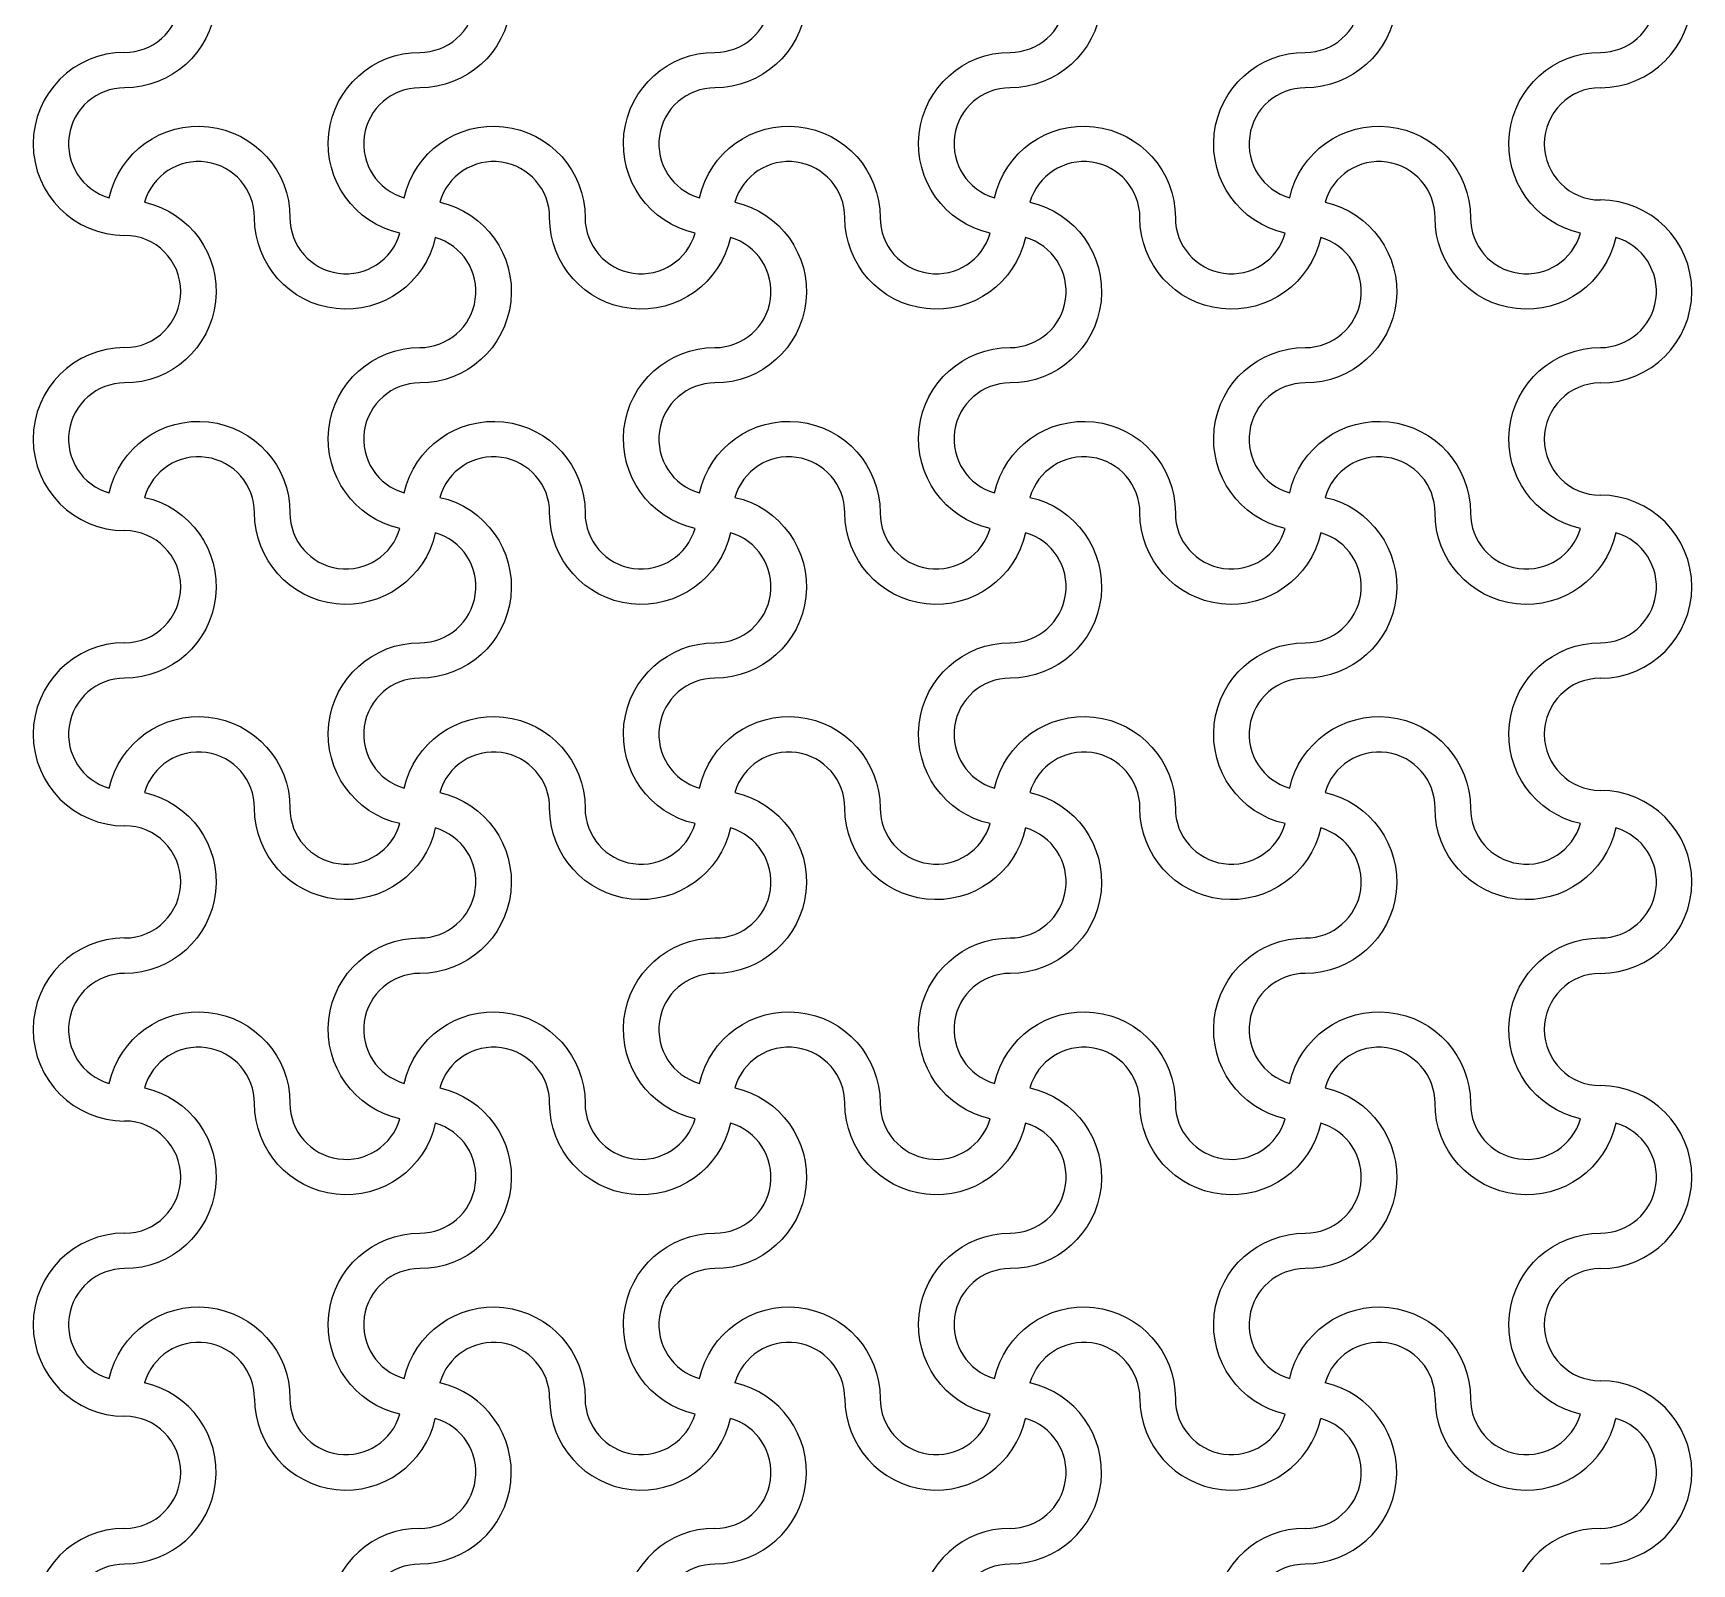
# Model space of a CAD drawing. Header units: millimetres. Extents: x 24 to 345, y 12 to 201.
# Drawn here: x 71.071 to 73.319, y 24.87 to 26.944 of the extents above; entities that cross this region are included whole.
import ezdxf

# ---------------------------------------------------------------- set-up
doc = ezdxf.new("R2010")
doc.units = ezdxf.units.MM
doc.header["$MEASUREMENT"] = 0
doc.layers.add('5th metal (rf+ground)', color=240, linetype='Continuous')

msp = doc.modelspace()

# ---------------------------------------------------------------- linework, layer by layer
at = {"layer": '5th metal (rf+ground)'}
for points in [[(71.61633, 27.06724, -0.8959788), (71.3713, 27.09421, 0.8687853), (71.22227, 27.11524, -0.8959788), (71.1953, 26.87021, 0.8687853), (71.17427, 26.72118, -0.8959788), (71.4193, 26.69421, 0.8687853), (71.56833, 26.67318, -0.8959788), (71.5953, 26.91821, 0.8687853)], [(71.61633, 27.06724, -0.8959788), (71.3713, 27.09421, 0.8687853), (71.22227, 27.11524, -0.8959788), (71.1953, 26.87021, 0.8687853), (71.17427, 26.72118, -0.8959788), (71.4193, 26.69421, 0.8687853), (71.56833, 26.67318, -0.8959788), (71.5953, 26.91821, 0.8687853)], [(71.61633, 27.06724, -0.8959788), (71.3713, 27.09421, 0.8687853), (71.22227, 27.11524, -0.8959788), (71.1953, 26.87021, 0.8687853), (71.17427, 26.72118, -0.8959788), (71.4193, 26.69421, 0.8687853), (71.56833, 26.67318, -0.8959788), (71.5953, 26.91821, 0.8687853)], [(71.61633, 27.06724, -0.8959788), (71.3713, 27.09421, 0.8687853), (71.22227, 27.11524, -0.8959788), (71.1953, 26.87021, 0.8687853), (71.17427, 26.72118, -0.8959788), (71.4193, 26.69421, 0.8687853), (71.56833, 26.67318, -0.8959788), (71.5953, 26.91821, 0.8687853)], [(72.01633, 27.06724, -0.8959788), (71.7713, 27.09421, 0.8687853), (71.62227, 27.11524, -0.8959788), (71.5953, 26.87021, 0.8687853), (71.57427, 26.72118, -0.8959788), (71.8193, 26.69421, 0.8687853), (71.96833, 26.67318, -0.8959788), (71.9953, 26.91821, 0.8687853)], [(72.01633, 27.06724, -0.8959788), (71.7713, 27.09421, 0.8687853), (71.62227, 27.11524, -0.8959788), (71.5953, 26.87021, 0.8687853), (71.57427, 26.72118, -0.8959788), (71.8193, 26.69421, 0.8687853), (71.96833, 26.67318, -0.8959788), (71.9953, 26.91821, 0.8687853)], [(72.01633, 27.06724, -0.8959788), (71.7713, 27.09421, 0.8687853), (71.62227, 27.11524, -0.8959788), (71.5953, 26.87021, 0.8687853), (71.57427, 26.72118, -0.8959788), (71.8193, 26.69421, 0.8687853), (71.96833, 26.67318, -0.8959788), (71.9953, 26.91821, 0.8687853)], [(72.01633, 27.06724, -0.8959788), (71.7713, 27.09421, 0.8687853), (71.62227, 27.11524, -0.8959788), (71.5953, 26.87021, 0.8687853), (71.57427, 26.72118, -0.8959788), (71.8193, 26.69421, 0.8687853), (71.96833, 26.67318, -0.8959788), (71.9953, 26.91821, 0.8687853)], [(72.41633, 27.06724, -0.8959788), (72.1713, 27.09421, 0.8687853), (72.02227, 27.11524, -0.8959788), (71.9953, 26.87021, 0.8687853), (71.97427, 26.72118, -0.8959788), (72.2193, 26.69421, 0.8687853), (72.36833, 26.67318, -0.8959788), (72.3953, 26.91821, 0.8687853)], [(72.41633, 27.06724, -0.8959788), (72.1713, 27.09421, 0.8687853), (72.02227, 27.11524, -0.8959788), (71.9953, 26.87021, 0.8687853), (71.97427, 26.72118, -0.8959788), (72.2193, 26.69421, 0.8687853), (72.36833, 26.67318, -0.8959788), (72.3953, 26.91821, 0.8687853)], [(72.41633, 27.06724, -0.8959788), (72.1713, 27.09421, 0.8687853), (72.02227, 27.11524, -0.8959788), (71.9953, 26.87021, 0.8687853), (71.97427, 26.72118, -0.8959788), (72.2193, 26.69421, 0.8687853), (72.36833, 26.67318, -0.8959788), (72.3953, 26.91821, 0.8687853)], [(72.41633, 27.06724, -0.8959788), (72.1713, 27.09421, 0.8687853), (72.02227, 27.11524, -0.8959788), (71.9953, 26.87021, 0.8687853), (71.97427, 26.72118, -0.8959788), (72.2193, 26.69421, 0.8687853), (72.36833, 26.67318, -0.8959788), (72.3953, 26.91821, 0.8687853)], [(72.81633, 27.06724, -0.8959788), (72.5713, 27.09421, 0.8687853), (72.42227, 27.11524, -0.8959788), (72.3953, 26.87021, 0.8687853), (72.37427, 26.72118, -0.8959788), (72.6193, 26.69421, 0.8687853), (72.76833, 26.67318, -0.8959788), (72.7953, 26.91821, 0.8687853)], [(72.81633, 27.06724, -0.8959788), (72.5713, 27.09421, 0.8687853), (72.42227, 27.11524, -0.8959788), (72.3953, 26.87021, 0.8687853), (72.37427, 26.72118, -0.8959788), (72.6193, 26.69421, 0.8687853), (72.76833, 26.67318, -0.8959788), (72.7953, 26.91821, 0.8687853)], [(72.81633, 27.06724, -0.8959788), (72.5713, 27.09421, 0.8687853), (72.42227, 27.11524, -0.8959788), (72.3953, 26.87021, 0.8687853), (72.37427, 26.72118, -0.8959788), (72.6193, 26.69421, 0.8687853), (72.76833, 26.67318, -0.8959788), (72.7953, 26.91821, 0.8687853)], [(72.81633, 27.06724, -0.8959788), (72.5713, 27.09421, 0.8687853), (72.42227, 27.11524, -0.8959788), (72.3953, 26.87021, 0.8687853), (72.37427, 26.72118, -0.8959788), (72.6193, 26.69421, 0.8687853), (72.76833, 26.67318, -0.8959788), (72.7953, 26.91821, 0.8687853)], [(73.21633, 27.06724, -0.8959788), (72.9713, 27.09421, 0.8687853), (72.82227, 27.11524, -0.8959788), (72.7953, 26.87021, 0.8687853), (72.77427, 26.72118, -0.8959788), (73.0193, 26.69421, 0.8687853), (73.16833, 26.67318, -0.8959788), (73.1953, 26.91821, 0.8687853)], [(73.21633, 27.06724, -0.8959788), (72.9713, 27.09421, 0.8687853), (72.82227, 27.11524, -0.8959788), (72.7953, 26.87021, 0.8687853), (72.77427, 26.72118, -0.8959788), (73.0193, 26.69421, 0.8687853), (73.16833, 26.67318, -0.8959788), (73.1953, 26.91821, 0.8687853)], [(73.21633, 27.06724, -0.8959788), (72.9713, 27.09421, 0.8687853), (72.82227, 27.11524, -0.8959788), (72.7953, 26.87021, 0.8687853), (72.77427, 26.72118, -0.8959788), (73.0193, 26.69421, 0.8687853), (73.16833, 26.67318, -0.8959788), (73.1953, 26.91821, 0.8687853)], [(73.21633, 27.06724, -0.8959788), (72.9713, 27.09421, 0.8687853), (72.82227, 27.11524, -0.8959788), (72.7953, 26.87021, 0.8687853), (72.77427, 26.72118, -0.8959788), (73.0193, 26.69421, 0.8687853), (73.16833, 26.67318, -0.8959788), (73.1953, 26.91821, 0.8687853)], [(71.61633, 26.66724, -0.8959788), (71.3713, 26.69421, 0.8687853), (71.22227, 26.71524, -0.8959788), (71.1953, 26.47021, 0.8687853), (71.17427, 26.32118, -0.8959788), (71.4193, 26.29421, 0.8687853), (71.56833, 26.27318, -0.8959788), (71.5953, 26.51821, 0.8687853)], [(71.61633, 26.66724, -0.8959788), (71.3713, 26.69421, 0.8687853), (71.22227, 26.71524, -0.8959788), (71.1953, 26.47021, 0.8687853), (71.17427, 26.32118, -0.8959788), (71.4193, 26.29421, 0.8687853), (71.56833, 26.27318, -0.8959788), (71.5953, 26.51821, 0.8687853)], [(71.61633, 26.66724, -0.8959788), (71.3713, 26.69421, 0.8687853), (71.22227, 26.71524, -0.8959788), (71.1953, 26.47021, 0.8687853), (71.17427, 26.32118, -0.8959788), (71.4193, 26.29421, 0.8687853), (71.56833, 26.27318, -0.8959788), (71.5953, 26.51821, 0.8687853)], [(71.61633, 26.66724, -0.8959788), (71.3713, 26.69421, 0.8687853), (71.22227, 26.71524, -0.8959788), (71.1953, 26.47021, 0.8687853), (71.17427, 26.32118, -0.8959788), (71.4193, 26.29421, 0.8687853), (71.56833, 26.27318, -0.8959788), (71.5953, 26.51821, 0.8687853)], [(72.01633, 26.66724, -0.8959788), (71.7713, 26.69421, 0.8687853), (71.62227, 26.71524, -0.8959788), (71.5953, 26.47021, 0.8687853), (71.57427, 26.32118, -0.8959788), (71.8193, 26.29421, 0.8687853), (71.96833, 26.27318, -0.8959788), (71.9953, 26.51821, 0.8687853)], [(72.01633, 26.66724, -0.8959788), (71.7713, 26.69421, 0.8687853), (71.62227, 26.71524, -0.8959788), (71.5953, 26.47021, 0.8687853), (71.57427, 26.32118, -0.8959788), (71.8193, 26.29421, 0.8687853), (71.96833, 26.27318, -0.8959788), (71.9953, 26.51821, 0.8687853)], [(72.01633, 26.66724, -0.8959788), (71.7713, 26.69421, 0.8687853), (71.62227, 26.71524, -0.8959788), (71.5953, 26.47021, 0.8687853), (71.57427, 26.32118, -0.8959788), (71.8193, 26.29421, 0.8687853), (71.96833, 26.27318, -0.8959788), (71.9953, 26.51821, 0.8687853)], [(72.01633, 26.66724, -0.8959788), (71.7713, 26.69421, 0.8687853), (71.62227, 26.71524, -0.8959788), (71.5953, 26.47021, 0.8687853), (71.57427, 26.32118, -0.8959788), (71.8193, 26.29421, 0.8687853), (71.96833, 26.27318, -0.8959788), (71.9953, 26.51821, 0.8687853)], [(72.41633, 26.66724, -0.8959788), (72.1713, 26.69421, 0.8687853), (72.02227, 26.71524, -0.8959788), (71.9953, 26.47021, 0.8687853), (71.97427, 26.32118, -0.8959788), (72.2193, 26.29421, 0.8687853), (72.36833, 26.27318, -0.8959788), (72.3953, 26.51821, 0.8687853)], [(72.41633, 26.66724, -0.8959788), (72.1713, 26.69421, 0.8687853), (72.02227, 26.71524, -0.8959788), (71.9953, 26.47021, 0.8687853), (71.97427, 26.32118, -0.8959788), (72.2193, 26.29421, 0.8687853), (72.36833, 26.27318, -0.8959788), (72.3953, 26.51821, 0.8687853)], [(72.41633, 26.66724, -0.8959788), (72.1713, 26.69421, 0.8687853), (72.02227, 26.71524, -0.8959788), (71.9953, 26.47021, 0.8687853), (71.97427, 26.32118, -0.8959788), (72.2193, 26.29421, 0.8687853), (72.36833, 26.27318, -0.8959788), (72.3953, 26.51821, 0.8687853)], [(72.41633, 26.66724, -0.8959788), (72.1713, 26.69421, 0.8687853), (72.02227, 26.71524, -0.8959788), (71.9953, 26.47021, 0.8687853), (71.97427, 26.32118, -0.8959788), (72.2193, 26.29421, 0.8687853), (72.36833, 26.27318, -0.8959788), (72.3953, 26.51821, 0.8687853)], [(72.81633, 26.66724, -0.8959788), (72.5713, 26.69421, 0.8687853), (72.42227, 26.71524, -0.8959788), (72.3953, 26.47021, 0.8687853), (72.37427, 26.32118, -0.8959788), (72.6193, 26.29421, 0.8687853), (72.76833, 26.27318, -0.8959788), (72.7953, 26.51821, 0.8687853)], [(72.81633, 26.66724, -0.8959788), (72.5713, 26.69421, 0.8687853), (72.42227, 26.71524, -0.8959788), (72.3953, 26.47021, 0.8687853), (72.37427, 26.32118, -0.8959788), (72.6193, 26.29421, 0.8687853), (72.76833, 26.27318, -0.8959788), (72.7953, 26.51821, 0.8687853)], [(72.81633, 26.66724, -0.8959788), (72.5713, 26.69421, 0.8687853), (72.42227, 26.71524, -0.8959788), (72.3953, 26.47021, 0.8687853), (72.37427, 26.32118, -0.8959788), (72.6193, 26.29421, 0.8687853), (72.76833, 26.27318, -0.8959788), (72.7953, 26.51821, 0.8687853)], [(72.81633, 26.66724, -0.8959788), (72.5713, 26.69421, 0.8687853), (72.42227, 26.71524, -0.8959788), (72.3953, 26.47021, 0.8687853), (72.37427, 26.32118, -0.8959788), (72.6193, 26.29421, 0.8687853), (72.76833, 26.27318, -0.8959788), (72.7953, 26.51821, 0.8687853)], [(73.21633, 26.66724, -0.8959788), (72.9713, 26.69421, 0.8687853), (72.82227, 26.71524, -0.8959788), (72.7953, 26.47021, 0.8687853), (72.77427, 26.32118, -0.8959788), (73.0193, 26.29421, 0.8687853), (73.16833, 26.27318, -0.8959788), (73.1953, 26.51821, 0.8687853)], [(73.21633, 26.66724, -0.8959788), (72.9713, 26.69421, 0.8687853), (72.82227, 26.71524, -0.8959788), (72.7953, 26.47021, 0.8687853), (72.77427, 26.32118, -0.8959788), (73.0193, 26.29421, 0.8687853), (73.16833, 26.27318, -0.8959788), (73.1953, 26.51821, 0.8687853)], [(73.21633, 26.66724, -0.8959788), (72.9713, 26.69421, 0.8687853), (72.82227, 26.71524, -0.8959788), (72.7953, 26.47021, 0.8687853), (72.77427, 26.32118, -0.8959788), (73.0193, 26.29421, 0.8687853), (73.16833, 26.27318, -0.8959788), (73.1953, 26.51821, 0.8687853)], [(73.21633, 26.66724, -0.8959788), (72.9713, 26.69421, 0.8687853), (72.82227, 26.71524, -0.8959788), (72.7953, 26.47021, 0.8687853), (72.77427, 26.32118, -0.8959788), (73.0193, 26.29421, 0.8687853), (73.16833, 26.27318, -0.8959788), (73.1953, 26.51821, 0.8687853)], [(71.61633, 26.26724, -0.8959788), (71.3713, 26.29421, 0.8687853), (71.22227, 26.31524, -0.8959788), (71.1953, 26.07021, 0.8687853), (71.17427, 25.92118, -0.8959788), (71.4193, 25.89421, 0.8687853), (71.56833, 25.87318, -0.8959788), (71.5953, 26.11821, 0.8687853)], [(71.61633, 26.26724, -0.8959788), (71.3713, 26.29421, 0.8687853), (71.22227, 26.31524, -0.8959788), (71.1953, 26.07021, 0.8687853), (71.17427, 25.92118, -0.8959788), (71.4193, 25.89421, 0.8687853), (71.56833, 25.87318, -0.8959788), (71.5953, 26.11821, 0.8687853)], [(71.61633, 26.26724, -0.8959788), (71.3713, 26.29421, 0.8687853), (71.22227, 26.31524, -0.8959788), (71.1953, 26.07021, 0.8687853), (71.17427, 25.92118, -0.8959788), (71.4193, 25.89421, 0.8687853), (71.56833, 25.87318, -0.8959788), (71.5953, 26.11821, 0.8687853)], [(71.61633, 26.26724, -0.8959788), (71.3713, 26.29421, 0.8687853), (71.22227, 26.31524, -0.8959788), (71.1953, 26.07021, 0.8687853), (71.17427, 25.92118, -0.8959788), (71.4193, 25.89421, 0.8687853), (71.56833, 25.87318, -0.8959788), (71.5953, 26.11821, 0.8687853)], [(72.01633, 26.26724, -0.8959788), (71.7713, 26.29421, 0.8687853), (71.62227, 26.31524, -0.8959788), (71.5953, 26.07021, 0.8687853), (71.57427, 25.92118, -0.8959788), (71.8193, 25.89421, 0.8687853), (71.96833, 25.87318, -0.8959788), (71.9953, 26.11821, 0.8687853)], [(72.01633, 26.26724, -0.8959788), (71.7713, 26.29421, 0.8687853), (71.62227, 26.31524, -0.8959788), (71.5953, 26.07021, 0.8687853), (71.57427, 25.92118, -0.8959788), (71.8193, 25.89421, 0.8687853), (71.96833, 25.87318, -0.8959788), (71.9953, 26.11821, 0.8687853)], [(72.01633, 26.26724, -0.8959788), (71.7713, 26.29421, 0.8687853), (71.62227, 26.31524, -0.8959788), (71.5953, 26.07021, 0.8687853), (71.57427, 25.92118, -0.8959788), (71.8193, 25.89421, 0.8687853), (71.96833, 25.87318, -0.8959788), (71.9953, 26.11821, 0.8687853)], [(72.01633, 26.26724, -0.8959788), (71.7713, 26.29421, 0.8687853), (71.62227, 26.31524, -0.8959788), (71.5953, 26.07021, 0.8687853), (71.57427, 25.92118, -0.8959788), (71.8193, 25.89421, 0.8687853), (71.96833, 25.87318, -0.8959788), (71.9953, 26.11821, 0.8687853)], [(72.41633, 26.26724, -0.8959788), (72.1713, 26.29421, 0.8687853), (72.02227, 26.31524, -0.8959788), (71.9953, 26.07021, 0.8687853), (71.97427, 25.92118, -0.8959788), (72.2193, 25.89421, 0.8687853), (72.36833, 25.87318, -0.8959788), (72.3953, 26.11821, 0.8687853)], [(72.41633, 26.26724, -0.8959788), (72.1713, 26.29421, 0.8687853), (72.02227, 26.31524, -0.8959788), (71.9953, 26.07021, 0.8687853), (71.97427, 25.92118, -0.8959788), (72.2193, 25.89421, 0.8687853), (72.36833, 25.87318, -0.8959788), (72.3953, 26.11821, 0.8687853)], [(72.41633, 26.26724, -0.8959788), (72.1713, 26.29421, 0.8687853), (72.02227, 26.31524, -0.8959788), (71.9953, 26.07021, 0.8687853), (71.97427, 25.92118, -0.8959788), (72.2193, 25.89421, 0.8687853), (72.36833, 25.87318, -0.8959788), (72.3953, 26.11821, 0.8687853)], [(72.41633, 26.26724, -0.8959788), (72.1713, 26.29421, 0.8687853), (72.02227, 26.31524, -0.8959788), (71.9953, 26.07021, 0.8687853), (71.97427, 25.92118, -0.8959788), (72.2193, 25.89421, 0.8687853), (72.36833, 25.87318, -0.8959788), (72.3953, 26.11821, 0.8687853)], [(72.81633, 26.26724, -0.8959788), (72.5713, 26.29421, 0.8687853), (72.42227, 26.31524, -0.8959788), (72.3953, 26.07021, 0.8687853), (72.37427, 25.92118, -0.8959788), (72.6193, 25.89421, 0.8687853), (72.76833, 25.87318, -0.8959788), (72.7953, 26.11821, 0.8687853)], [(72.81633, 26.26724, -0.8959788), (72.5713, 26.29421, 0.8687853), (72.42227, 26.31524, -0.8959788), (72.3953, 26.07021, 0.8687853), (72.37427, 25.92118, -0.8959788), (72.6193, 25.89421, 0.8687853), (72.76833, 25.87318, -0.8959788), (72.7953, 26.11821, 0.8687853)], [(72.81633, 26.26724, -0.8959788), (72.5713, 26.29421, 0.8687853), (72.42227, 26.31524, -0.8959788), (72.3953, 26.07021, 0.8687853), (72.37427, 25.92118, -0.8959788), (72.6193, 25.89421, 0.8687853), (72.76833, 25.87318, -0.8959788), (72.7953, 26.11821, 0.8687853)], [(72.81633, 26.26724, -0.8959788), (72.5713, 26.29421, 0.8687853), (72.42227, 26.31524, -0.8959788), (72.3953, 26.07021, 0.8687853), (72.37427, 25.92118, -0.8959788), (72.6193, 25.89421, 0.8687853), (72.76833, 25.87318, -0.8959788), (72.7953, 26.11821, 0.8687853)], [(73.21633, 26.26724, -0.8959788), (72.9713, 26.29421, 0.8687853), (72.82227, 26.31524, -0.8959788), (72.7953, 26.07021, 0.8687853), (72.77427, 25.92118, -0.8959788), (73.0193, 25.89421, 0.8687853), (73.16833, 25.87318, -0.8959788), (73.1953, 26.11821, 0.8687853)], [(73.21633, 26.26724, -0.8959788), (72.9713, 26.29421, 0.8687853), (72.82227, 26.31524, -0.8959788), (72.7953, 26.07021, 0.8687853), (72.77427, 25.92118, -0.8959788), (73.0193, 25.89421, 0.8687853), (73.16833, 25.87318, -0.8959788), (73.1953, 26.11821, 0.8687853)], [(73.21633, 26.26724, -0.8959788), (72.9713, 26.29421, 0.8687853), (72.82227, 26.31524, -0.8959788), (72.7953, 26.07021, 0.8687853), (72.77427, 25.92118, -0.8959788), (73.0193, 25.89421, 0.8687853), (73.16833, 25.87318, -0.8959788), (73.1953, 26.11821, 0.8687853)], [(73.21633, 26.26724, -0.8959788), (72.9713, 26.29421, 0.8687853), (72.82227, 26.31524, -0.8959788), (72.7953, 26.07021, 0.8687853), (72.77427, 25.92118, -0.8959788), (73.0193, 25.89421, 0.8687853), (73.16833, 25.87318, -0.8959788), (73.1953, 26.11821, 0.8687853)], [(71.61633, 25.86724, -0.8959788), (71.3713, 25.89421, 0.8687853), (71.22227, 25.91524, -0.8959788), (71.1953, 25.67021, 0.8687853), (71.17427, 25.52118, -0.8959788), (71.4193, 25.49421, 0.8687853), (71.56833, 25.47318, -0.8959788), (71.5953, 25.71821, 0.8687853)], [(71.61633, 25.86724, -0.8959788), (71.3713, 25.89421, 0.8687853), (71.22227, 25.91524, -0.8959788), (71.1953, 25.67021, 0.8687853), (71.17427, 25.52118, -0.8959788), (71.4193, 25.49421, 0.8687853), (71.56833, 25.47318, -0.8959788), (71.5953, 25.71821, 0.8687853)], [(71.61633, 25.86724, -0.8959788), (71.3713, 25.89421, 0.8687853), (71.22227, 25.91524, -0.8959788), (71.1953, 25.67021, 0.8687853), (71.17427, 25.52118, -0.8959788), (71.4193, 25.49421, 0.8687853), (71.56833, 25.47318, -0.8959788), (71.5953, 25.71821, 0.8687853)], [(71.61633, 25.86724, -0.8959788), (71.3713, 25.89421, 0.8687853), (71.22227, 25.91524, -0.8959788), (71.1953, 25.67021, 0.8687853), (71.17427, 25.52118, -0.8959788), (71.4193, 25.49421, 0.8687853), (71.56833, 25.47318, -0.8959788), (71.5953, 25.71821, 0.8687853)], [(72.01633, 25.86724, -0.8959788), (71.7713, 25.89421, 0.8687853), (71.62227, 25.91524, -0.8959788), (71.5953, 25.67021, 0.8687853), (71.57427, 25.52118, -0.8959788), (71.8193, 25.49421, 0.8687853), (71.96833, 25.47318, -0.8959788), (71.9953, 25.71821, 0.8687853)], [(72.01633, 25.86724, -0.8959788), (71.7713, 25.89421, 0.8687853), (71.62227, 25.91524, -0.8959788), (71.5953, 25.67021, 0.8687853), (71.57427, 25.52118, -0.8959788), (71.8193, 25.49421, 0.8687853), (71.96833, 25.47318, -0.8959788), (71.9953, 25.71821, 0.8687853)], [(72.01633, 25.86724, -0.8959788), (71.7713, 25.89421, 0.8687853), (71.62227, 25.91524, -0.8959788), (71.5953, 25.67021, 0.8687853), (71.57427, 25.52118, -0.8959788), (71.8193, 25.49421, 0.8687853), (71.96833, 25.47318, -0.8959788), (71.9953, 25.71821, 0.8687853)], [(72.01633, 25.86724, -0.8959788), (71.7713, 25.89421, 0.8687853), (71.62227, 25.91524, -0.8959788), (71.5953, 25.67021, 0.8687853), (71.57427, 25.52118, -0.8959788), (71.8193, 25.49421, 0.8687853), (71.96833, 25.47318, -0.8959788), (71.9953, 25.71821, 0.8687853)], [(72.41633, 25.86724, -0.8959788), (72.1713, 25.89421, 0.8687853), (72.02227, 25.91524, -0.8959788), (71.9953, 25.67021, 0.8687853), (71.97427, 25.52118, -0.8959788), (72.2193, 25.49421, 0.8687853), (72.36833, 25.47318, -0.8959788), (72.3953, 25.71821, 0.8687853)], [(72.41633, 25.86724, -0.8959788), (72.1713, 25.89421, 0.8687853), (72.02227, 25.91524, -0.8959788), (71.9953, 25.67021, 0.8687853), (71.97427, 25.52118, -0.8959788), (72.2193, 25.49421, 0.8687853), (72.36833, 25.47318, -0.8959788), (72.3953, 25.71821, 0.8687853)], [(72.41633, 25.86724, -0.8959788), (72.1713, 25.89421, 0.8687853), (72.02227, 25.91524, -0.8959788), (71.9953, 25.67021, 0.8687853), (71.97427, 25.52118, -0.8959788), (72.2193, 25.49421, 0.8687853), (72.36833, 25.47318, -0.8959788), (72.3953, 25.71821, 0.8687853)], [(72.41633, 25.86724, -0.8959788), (72.1713, 25.89421, 0.8687853), (72.02227, 25.91524, -0.8959788), (71.9953, 25.67021, 0.8687853), (71.97427, 25.52118, -0.8959788), (72.2193, 25.49421, 0.8687853), (72.36833, 25.47318, -0.8959788), (72.3953, 25.71821, 0.8687853)], [(72.81633, 25.86724, -0.8959788), (72.5713, 25.89421, 0.8687853), (72.42227, 25.91524, -0.8959788), (72.3953, 25.67021, 0.8687853), (72.37427, 25.52118, -0.8959788), (72.6193, 25.49421, 0.8687853), (72.76833, 25.47318, -0.8959788), (72.7953, 25.71821, 0.8687853)], [(72.81633, 25.86724, -0.8959788), (72.5713, 25.89421, 0.8687853), (72.42227, 25.91524, -0.8959788), (72.3953, 25.67021, 0.8687853), (72.37427, 25.52118, -0.8959788), (72.6193, 25.49421, 0.8687853), (72.76833, 25.47318, -0.8959788), (72.7953, 25.71821, 0.8687853)], [(72.81633, 25.86724, -0.8959788), (72.5713, 25.89421, 0.8687853), (72.42227, 25.91524, -0.8959788), (72.3953, 25.67021, 0.8687853), (72.37427, 25.52118, -0.8959788), (72.6193, 25.49421, 0.8687853), (72.76833, 25.47318, -0.8959788), (72.7953, 25.71821, 0.8687853)], [(72.81633, 25.86724, -0.8959788), (72.5713, 25.89421, 0.8687853), (72.42227, 25.91524, -0.8959788), (72.3953, 25.67021, 0.8687853), (72.37427, 25.52118, -0.8959788), (72.6193, 25.49421, 0.8687853), (72.76833, 25.47318, -0.8959788), (72.7953, 25.71821, 0.8687853)], [(73.21633, 25.86724, -0.8959788), (72.9713, 25.89421, 0.8687853), (72.82227, 25.91524, -0.8959788), (72.7953, 25.67021, 0.8687853), (72.77427, 25.52118, -0.8959788), (73.0193, 25.49421, 0.8687853), (73.16833, 25.47318, -0.8959788), (73.1953, 25.71821, 0.8687853)], [(73.21633, 25.86724, -0.8959788), (72.9713, 25.89421, 0.8687853), (72.82227, 25.91524, -0.8959788), (72.7953, 25.67021, 0.8687853), (72.77427, 25.52118, -0.8959788), (73.0193, 25.49421, 0.8687853), (73.16833, 25.47318, -0.8959788), (73.1953, 25.71821, 0.8687853)], [(73.21633, 25.86724, -0.8959788), (72.9713, 25.89421, 0.8687853), (72.82227, 25.91524, -0.8959788), (72.7953, 25.67021, 0.8687853), (72.77427, 25.52118, -0.8959788), (73.0193, 25.49421, 0.8687853), (73.16833, 25.47318, -0.8959788), (73.1953, 25.71821, 0.8687853)], [(73.21633, 25.86724, -0.8959788), (72.9713, 25.89421, 0.8687853), (72.82227, 25.91524, -0.8959788), (72.7953, 25.67021, 0.8687853), (72.77427, 25.52118, -0.8959788), (73.0193, 25.49421, 0.8687853), (73.16833, 25.47318, -0.8959788), (73.1953, 25.71821, 0.8687853)], [(71.61633, 25.46724, -0.8959788), (71.3713, 25.49421, 0.8687853), (71.22227, 25.51524, -0.8959788), (71.1953, 25.27021, 0.8687853), (71.17427, 25.12118, -0.8959788), (71.4193, 25.09421, 0.8687853), (71.56833, 25.07318, -0.8959788), (71.5953, 25.31821, 0.8687853)], [(71.61633, 25.46724, -0.8959788), (71.3713, 25.49421, 0.8687853), (71.22227, 25.51524, -0.8959788), (71.1953, 25.27021, 0.8687853), (71.17427, 25.12118, -0.8959788), (71.4193, 25.09421, 0.8687853), (71.56833, 25.07318, -0.8959788), (71.5953, 25.31821, 0.8687853)], [(71.61633, 25.46724, -0.8959788), (71.3713, 25.49421, 0.8687853), (71.22227, 25.51524, -0.8959788), (71.1953, 25.27021, 0.8687853), (71.17427, 25.12118, -0.8959788), (71.4193, 25.09421, 0.8687853), (71.56833, 25.07318, -0.8959788), (71.5953, 25.31821, 0.8687853)], [(71.61633, 25.46724, -0.8959788), (71.3713, 25.49421, 0.8687853), (71.22227, 25.51524, -0.8959788), (71.1953, 25.27021, 0.8687853), (71.17427, 25.12118, -0.8959788), (71.4193, 25.09421, 0.8687853), (71.56833, 25.07318, -0.8959788), (71.5953, 25.31821, 0.8687853)], [(72.01633, 25.46724, -0.8959788), (71.7713, 25.49421, 0.8687853), (71.62227, 25.51524, -0.8959788), (71.5953, 25.27021, 0.8687853), (71.57427, 25.12118, -0.8959788), (71.8193, 25.09421, 0.8687853), (71.96833, 25.07318, -0.8959788), (71.9953, 25.31821, 0.8687853)], [(72.01633, 25.46724, -0.8959788), (71.7713, 25.49421, 0.8687853), (71.62227, 25.51524, -0.8959788), (71.5953, 25.27021, 0.8687853), (71.57427, 25.12118, -0.8959788), (71.8193, 25.09421, 0.8687853), (71.96833, 25.07318, -0.8959788), (71.9953, 25.31821, 0.8687853)], [(72.01633, 25.46724, -0.8959788), (71.7713, 25.49421, 0.8687853), (71.62227, 25.51524, -0.8959788), (71.5953, 25.27021, 0.8687853), (71.57427, 25.12118, -0.8959788), (71.8193, 25.09421, 0.8687853), (71.96833, 25.07318, -0.8959788), (71.9953, 25.31821, 0.8687853)], [(72.01633, 25.46724, -0.8959788), (71.7713, 25.49421, 0.8687853), (71.62227, 25.51524, -0.8959788), (71.5953, 25.27021, 0.8687853), (71.57427, 25.12118, -0.8959788), (71.8193, 25.09421, 0.8687853), (71.96833, 25.07318, -0.8959788), (71.9953, 25.31821, 0.8687853)], [(72.41633, 25.46724, -0.8959788), (72.1713, 25.49421, 0.8687853), (72.02227, 25.51524, -0.8959788), (71.9953, 25.27021, 0.8687853), (71.97427, 25.12118, -0.8959788), (72.2193, 25.09421, 0.8687853), (72.36833, 25.07318, -0.8959788), (72.3953, 25.31821, 0.8687853)], [(72.41633, 25.46724, -0.8959788), (72.1713, 25.49421, 0.8687853), (72.02227, 25.51524, -0.8959788), (71.9953, 25.27021, 0.8687853), (71.97427, 25.12118, -0.8959788), (72.2193, 25.09421, 0.8687853), (72.36833, 25.07318, -0.8959788), (72.3953, 25.31821, 0.8687853)], [(72.41633, 25.46724, -0.8959788), (72.1713, 25.49421, 0.8687853), (72.02227, 25.51524, -0.8959788), (71.9953, 25.27021, 0.8687853), (71.97427, 25.12118, -0.8959788), (72.2193, 25.09421, 0.8687853), (72.36833, 25.07318, -0.8959788), (72.3953, 25.31821, 0.8687853)], [(72.41633, 25.46724, -0.8959788), (72.1713, 25.49421, 0.8687853), (72.02227, 25.51524, -0.8959788), (71.9953, 25.27021, 0.8687853), (71.97427, 25.12118, -0.8959788), (72.2193, 25.09421, 0.8687853), (72.36833, 25.07318, -0.8959788), (72.3953, 25.31821, 0.8687853)], [(72.81633, 25.46724, -0.8959788), (72.5713, 25.49421, 0.8687853), (72.42227, 25.51524, -0.8959788), (72.3953, 25.27021, 0.8687853), (72.37427, 25.12118, -0.8959788), (72.6193, 25.09421, 0.8687853), (72.76833, 25.07318, -0.8959788), (72.7953, 25.31821, 0.8687853)], [(72.81633, 25.46724, -0.8959788), (72.5713, 25.49421, 0.8687853), (72.42227, 25.51524, -0.8959788), (72.3953, 25.27021, 0.8687853), (72.37427, 25.12118, -0.8959788), (72.6193, 25.09421, 0.8687853), (72.76833, 25.07318, -0.8959788), (72.7953, 25.31821, 0.8687853)], [(72.81633, 25.46724, -0.8959788), (72.5713, 25.49421, 0.8687853), (72.42227, 25.51524, -0.8959788), (72.3953, 25.27021, 0.8687853), (72.37427, 25.12118, -0.8959788), (72.6193, 25.09421, 0.8687853), (72.76833, 25.07318, -0.8959788), (72.7953, 25.31821, 0.8687853)], [(72.81633, 25.46724, -0.8959788), (72.5713, 25.49421, 0.8687853), (72.42227, 25.51524, -0.8959788), (72.3953, 25.27021, 0.8687853), (72.37427, 25.12118, -0.8959788), (72.6193, 25.09421, 0.8687853), (72.76833, 25.07318, -0.8959788), (72.7953, 25.31821, 0.8687853)], [(73.21633, 25.46724, -0.8959788), (72.9713, 25.49421, 0.8687853), (72.82227, 25.51524, -0.8959788), (72.7953, 25.27021, 0.8687853), (72.77427, 25.12118, -0.8959788), (73.0193, 25.09421, 0.8687853), (73.16833, 25.07318, -0.8959788), (73.1953, 25.31821, 0.8687853)], [(73.21633, 25.46724, -0.8959788), (72.9713, 25.49421, 0.8687853), (72.82227, 25.51524, -0.8959788), (72.7953, 25.27021, 0.8687853), (72.77427, 25.12118, -0.8959788), (73.0193, 25.09421, 0.8687853), (73.16833, 25.07318, -0.8959788), (73.1953, 25.31821, 0.8687853)], [(73.21633, 25.46724, -0.8959788), (72.9713, 25.49421, 0.8687853), (72.82227, 25.51524, -0.8959788), (72.7953, 25.27021, 0.8687853), (72.77427, 25.12118, -0.8959788), (73.0193, 25.09421, 0.8687853), (73.16833, 25.07318, -0.8959788), (73.1953, 25.31821, 0.8687853)], [(73.21633, 25.46724, -0.8959788), (72.9713, 25.49421, 0.8687853), (72.82227, 25.51524, -0.8959788), (72.7953, 25.27021, 0.8687853), (72.77427, 25.12118, -0.8959788), (73.0193, 25.09421, 0.8687853), (73.16833, 25.07318, -0.8959788), (73.1953, 25.31821, 0.8687853)]]:
    msp.add_lwpolyline(points, format="xyb", close=True, dxfattribs=at)
for points in [[(71.5953, 24.91821, 0.8959788), (71.56833, 24.67318, -0.8687853), (71.4193, 24.69421, 0.8959788), (71.17427, 24.72118, -0.8687853), (71.1953, 24.87021, 0.8959788), (71.22227, 25.11524)], [(71.5953, 24.91821, 0.8959788), (71.56833, 24.67318, -0.8687853), (71.4193, 24.69421, 0.8959788), (71.17427, 24.72118, -0.8687853), (71.1953, 24.87021, 0.8959788), (71.22227, 25.11524)], [(71.5953, 24.91821, 0.8959788), (71.56833, 24.67318, -0.8687853), (71.4193, 24.69421, 0.8959788), (71.17427, 24.72118, -0.8687853), (71.1953, 24.87021, 0.8959788), (71.22227, 25.11524)], [(71.5953, 24.91821, 0.8959788), (71.56833, 24.67318, -0.8687853), (71.4193, 24.69421, 0.8959788), (71.17427, 24.72118, -0.8687853), (71.1953, 24.87021, 0.8959788), (71.22227, 25.11524)], [(71.9953, 24.91821, 0.8959788), (71.96833, 24.67318, -0.8687853), (71.8193, 24.69421, 0.8959788), (71.57427, 24.72118, -0.8687853), (71.5953, 24.87021, 0.8959788), (71.62227, 25.11524)], [(71.9953, 24.91821, 0.8959788), (71.96833, 24.67318, -0.8687853), (71.8193, 24.69421, 0.8959788), (71.57427, 24.72118, -0.8687853), (71.5953, 24.87021, 0.8959788), (71.62227, 25.11524)], [(71.9953, 24.91821, 0.8959788), (71.96833, 24.67318, -0.8687853), (71.8193, 24.69421, 0.8959788), (71.57427, 24.72118, -0.8687853), (71.5953, 24.87021, 0.8959788), (71.62227, 25.11524)], [(71.9953, 24.91821, 0.8959788), (71.96833, 24.67318, -0.8687853), (71.8193, 24.69421, 0.8959788), (71.57427, 24.72118, -0.8687853), (71.5953, 24.87021, 0.8959788), (71.62227, 25.11524)], [(72.3953, 24.91821, 0.8959788), (72.36833, 24.67318, -0.8687853), (72.2193, 24.69421, 0.8959788), (71.97427, 24.72118, -0.8687853), (71.9953, 24.87021, 0.8959788), (72.02227, 25.11524)], [(72.3953, 24.91821, 0.8959788), (72.36833, 24.67318, -0.8687853), (72.2193, 24.69421, 0.8959788), (71.97427, 24.72118, -0.8687853), (71.9953, 24.87021, 0.8959788), (72.02227, 25.11524)], [(72.3953, 24.91821, 0.8959788), (72.36833, 24.67318, -0.8687853), (72.2193, 24.69421, 0.8959788), (71.97427, 24.72118, -0.8687853), (71.9953, 24.87021, 0.8959788), (72.02227, 25.11524)], [(72.3953, 24.91821, 0.8959788), (72.36833, 24.67318, -0.8687853), (72.2193, 24.69421, 0.8959788), (71.97427, 24.72118, -0.8687853), (71.9953, 24.87021, 0.8959788), (72.02227, 25.11524)], [(72.7953, 24.91821, 0.8959788), (72.76833, 24.67318, -0.8687853), (72.6193, 24.69421, 0.8959788), (72.37427, 24.72118, -0.8687853), (72.3953, 24.87021, 0.8959788), (72.42227, 25.11524)], [(72.7953, 24.91821, 0.8959788), (72.76833, 24.67318, -0.8687853), (72.6193, 24.69421, 0.8959788), (72.37427, 24.72118, -0.8687853), (72.3953, 24.87021, 0.8959788), (72.42227, 25.11524)], [(72.7953, 24.91821, 0.8959788), (72.76833, 24.67318, -0.8687853), (72.6193, 24.69421, 0.8959788), (72.37427, 24.72118, -0.8687853), (72.3953, 24.87021, 0.8959788), (72.42227, 25.11524)], [(72.7953, 24.91821, 0.8959788), (72.76833, 24.67318, -0.8687853), (72.6193, 24.69421, 0.8959788), (72.37427, 24.72118, -0.8687853), (72.3953, 24.87021, 0.8959788), (72.42227, 25.11524)], [(73.1953, 24.91821, 0.8959788), (73.16833, 24.67318, -0.8687853), (73.0193, 24.69421, 0.8959788), (72.77427, 24.72118, -0.8687853), (72.7953, 24.87021, 0.8959788), (72.82227, 25.11524)], [(73.1953, 24.91821, 0.8959788), (73.16833, 24.67318, -0.8687853), (73.0193, 24.69421, 0.8959788), (72.77427, 24.72118, -0.8687853), (72.7953, 24.87021, 0.8959788), (72.82227, 25.11524)], [(73.1953, 24.91821, 0.8959788), (73.16833, 24.67318, -0.8687853), (73.0193, 24.69421, 0.8959788), (72.77427, 24.72118, -0.8687853), (72.7953, 24.87021, 0.8959788), (72.82227, 25.11524)], [(73.1953, 24.91821, 0.8959788), (73.16833, 24.67318, -0.8687853), (73.0193, 24.69421, 0.8959788), (72.77427, 24.72118, -0.8687853), (72.7953, 24.87021, 0.8959788), (72.82227, 25.11524)]]:
    msp.add_lwpolyline(points, format="xyb", dxfattribs=at)
for centre, radius, start, end in [((73.1953, 26.99421), 0.124, 270, 90), ((73.1953, 26.99421), 0.124, 270, 90), ((73.1953, 26.99421), 0.124, 270, 90), ((73.1953, 26.99421), 0.124, 270, 90), ((71.1953, 26.99421), 0.076, 270, 73.93453), ((71.1953, 26.99421), 0.076, 270, 73.93453), ((71.1953, 26.99421), 0.076, 270, 73.93453), ((71.1953, 26.99421), 0.076, 270, 73.93453), ((71.1953, 26.79421), 0.124, 90, 270), ((71.1953, 26.79421), 0.124, 90, 270), ((71.1953, 26.79421), 0.124, 90, 270), ((71.1953, 26.79421), 0.124, 90, 270), ((73.1953, 26.79421), 0.076, 90, 270), ((73.1953, 26.79421), 0.076, 90, 270), ((73.1953, 26.79421), 0.076, 90, 270), ((73.1953, 26.79421), 0.076, 90, 270), ((73.1953, 26.59421), 0.124, 270, 90), ((73.1953, 26.59421), 0.124, 270, 90), ((73.1953, 26.59421), 0.124, 270, 90), ((73.1953, 26.59421), 0.124, 270, 90), ((71.1953, 26.59421), 0.076, 270, 90), ((71.1953, 26.59421), 0.076, 270, 90), ((71.1953, 26.59421), 0.076, 270, 90), ((71.1953, 26.59421), 0.076, 270, 90), ((71.1953, 26.39421), 0.124, 90, 270), ((71.1953, 26.39421), 0.124, 90, 270), ((71.1953, 26.39421), 0.124, 90, 270), ((71.1953, 26.39421), 0.124, 90, 270), ((73.1953, 26.39421), 0.076, 90, 270), ((73.1953, 26.39421), 0.076, 90, 270), ((73.1953, 26.39421), 0.076, 90, 270), ((73.1953, 26.39421), 0.076, 90, 270), ((73.1953, 26.19421), 0.124, 270, 90), ((73.1953, 26.19421), 0.124, 270, 90), ((73.1953, 26.19421), 0.124, 270, 90), ((73.1953, 26.19421), 0.124, 270, 90), ((71.1953, 26.19421), 0.076, 270, 90), ((71.1953, 26.19421), 0.076, 270, 90), ((71.1953, 26.19421), 0.076, 270, 90), ((71.1953, 26.19421), 0.076, 270, 90), ((71.1953, 25.99421), 0.124, 90, 270), ((71.1953, 25.99421), 0.124, 90, 270), ((71.1953, 25.99421), 0.124, 90, 270), ((71.1953, 25.99421), 0.124, 90, 270), ((73.1953, 25.99421), 0.076, 90, 270), ((73.1953, 25.99421), 0.076, 90, 270), ((73.1953, 25.99421), 0.076, 90, 270), ((73.1953, 25.99421), 0.076, 90, 270), ((73.1953, 25.79421), 0.124, 270, 90), ((73.1953, 25.79421), 0.124, 270, 90), ((73.1953, 25.79421), 0.124, 270, 90), ((73.1953, 25.79421), 0.124, 270, 90), ((71.1953, 25.79421), 0.076, 270, 90), ((71.1953, 25.79421), 0.076, 270, 90), ((71.1953, 25.79421), 0.076, 270, 90), ((71.1953, 25.79421), 0.076, 270, 90), ((71.1953, 25.59421), 0.124, 90, 270), ((71.1953, 25.59421), 0.124, 90, 270), ((71.1953, 25.59421), 0.124, 90, 270), ((71.1953, 25.59421), 0.124, 90, 270), ((73.1953, 25.59421), 0.076, 90, 270), ((73.1953, 25.59421), 0.076, 90, 270), ((73.1953, 25.59421), 0.076, 90, 270), ((73.1953, 25.59421), 0.076, 90, 270), ((73.1953, 25.39421), 0.124, 270, 90), ((73.1953, 25.39421), 0.124, 270, 90), ((73.1953, 25.39421), 0.124, 270, 90), ((73.1953, 25.39421), 0.124, 270, 90), ((71.1953, 25.39421), 0.076, 270, 90), ((71.1953, 25.39421), 0.076, 270, 90), ((71.1953, 25.39421), 0.076, 270, 90), ((71.1953, 25.39421), 0.076, 270, 90), ((71.1953, 25.19421), 0.124, 90, 270), ((71.1953, 25.19421), 0.124, 90, 270), ((71.1953, 25.19421), 0.124, 90, 270), ((71.1953, 25.19421), 0.124, 90, 270), ((73.1953, 25.19421), 0.076, 90, 270), ((73.1953, 25.19421), 0.076, 90, 270), ((73.1953, 25.19421), 0.076, 90, 270), ((73.1953, 25.19421), 0.076, 90, 270), ((71.2953, 25.09421), 0.076, 0, 163.93453), ((71.2953, 25.09421), 0.076, 0, 163.93453), ((71.2953, 25.09421), 0.076, 0, 163.93453), ((71.2953, 25.09421), 0.076, 0, 163.93453), ((71.6953, 25.09421), 0.076, 0, 163.93453), ((71.6953, 25.09421), 0.076, 0, 163.93453), ((71.6953, 25.09421), 0.076, 0, 163.93453), ((71.6953, 25.09421), 0.076, 0, 163.93453), ((72.0953, 25.09421), 0.076, 0, 163.93453), ((72.0953, 25.09421), 0.076, 0, 163.93453), ((72.0953, 25.09421), 0.076, 0, 163.93453), ((72.0953, 25.09421), 0.076, 0, 163.93453), ((72.4953, 25.09421), 0.076, 0, 163.93453), ((72.4953, 25.09421), 0.076, 0, 163.93453), ((72.4953, 25.09421), 0.076, 0, 163.93453), ((72.4953, 25.09421), 0.076, 0, 163.93453), ((72.8953, 25.09421), 0.076, 0, 163.93453), ((72.8953, 25.09421), 0.076, 0, 163.93453), ((72.8953, 25.09421), 0.076, 0, 163.93453), ((72.8953, 25.09421), 0.076, 0, 163.93453), ((73.1953, 24.99421), 0.124, 270, 90), ((73.1953, 24.99421), 0.124, 270, 90), ((73.1953, 24.99421), 0.124, 270, 90), ((73.1953, 24.99421), 0.124, 270, 90), ((71.4953, 25.09421), 0.124, 180, 347.43866), ((71.4953, 25.09421), 0.124, 180, 347.43866), ((71.4953, 25.09421), 0.124, 180, 347.43866), ((71.4953, 25.09421), 0.124, 180, 347.43866), ((71.8953, 25.09421), 0.124, 180, 347.43866), ((71.8953, 25.09421), 0.124, 180, 347.43866), ((71.8953, 25.09421), 0.124, 180, 347.43866), ((71.8953, 25.09421), 0.124, 180, 347.43866), ((72.2953, 25.09421), 0.124, 180, 347.43866), ((72.2953, 25.09421), 0.124, 180, 347.43866), ((72.2953, 25.09421), 0.124, 180, 347.43866), ((72.2953, 25.09421), 0.124, 180, 347.43866), ((72.6953, 25.09421), 0.124, 180, 347.43866), ((72.6953, 25.09421), 0.124, 180, 347.43866), ((72.6953, 25.09421), 0.124, 180, 347.43866), ((72.6953, 25.09421), 0.124, 180, 347.43866), ((73.0953, 25.09421), 0.124, 180, 347.43866), ((73.0953, 25.09421), 0.124, 180, 347.43866), ((73.0953, 25.09421), 0.124, 180, 347.43866), ((73.0953, 25.09421), 0.124, 180, 347.43866), ((71.1953, 24.99421), 0.076, 270, 90), ((71.1953, 24.99421), 0.076, 270, 90), ((71.1953, 24.99421), 0.076, 270, 90), ((71.1953, 24.99421), 0.076, 270, 90), ((71.5953, 24.99421), 0.076, 270, 73.93453), ((71.5953, 24.99421), 0.076, 270, 73.93453), ((71.5953, 24.99421), 0.076, 270, 73.93453), ((71.5953, 24.99421), 0.076, 270, 73.93453), ((71.9953, 24.99421), 0.076, 270, 73.93453), ((71.9953, 24.99421), 0.076, 270, 73.93453), ((71.9953, 24.99421), 0.076, 270, 73.93453), ((71.9953, 24.99421), 0.076, 270, 73.93453), ((72.3953, 24.99421), 0.076, 270, 73.93453), ((72.3953, 24.99421), 0.076, 270, 73.93453), ((72.3953, 24.99421), 0.076, 270, 73.93453), ((72.3953, 24.99421), 0.076, 270, 73.93453), ((72.7953, 24.99421), 0.076, 270, 73.93453), ((72.7953, 24.99421), 0.076, 270, 73.93453), ((72.7953, 24.99421), 0.076, 270, 73.93453), ((72.7953, 24.99421), 0.076, 270, 73.93453), ((73.1953, 24.99421), 0.076, 270, 73.93453), ((73.1953, 24.99421), 0.076, 270, 73.93453), ((73.1953, 24.99421), 0.076, 270, 73.93453), ((73.1953, 24.99421), 0.076, 270, 73.93453), ((71.1953, 24.79421), 0.124, 90, 270), ((71.1953, 24.79421), 0.124, 90, 270), ((71.1953, 24.79421), 0.124, 90, 270), ((71.1953, 24.79421), 0.124, 90, 270)]:
    msp.add_arc(centre, radius, start, end, dxfattribs=at)

doc.saveas('drawing.dxf')
